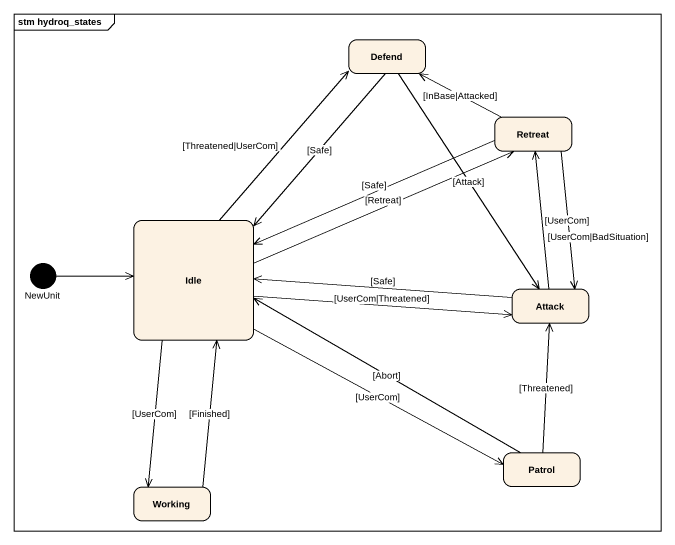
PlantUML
@startuml
mainframe stm hydroq_states
hide empty description
state Defend
state Retreat
state Idle
state NewUnit <<start>>
state Attack
state Patrol
state Working
Defend --> Idle : [Safe]
Defend --> Attack : [Attack]
Retreat -left-> Defend : [InBase|Attacked]
Retreat -left-> Idle : [Safe]
Retreat --> Attack : [UserCom]
Idle -up-> Defend : [Threatened|UserCom]
Idle -right-> Retreat : [Retreat]
Idle -right-> Attack : [UserCom|Threatened]
Idle -right-> Patrol : [UserCom]
Idle --> Working : [UserCom]
NewUnit -right-> Idle
Attack -up-> Retreat : [UserCom|BadSituation]
Attack -left-> Idle : [Safe]
Patrol -left-> Idle : [Abort]
Patrol -up-> Attack : [Threatened]
Working -up-> Idle : [Finished]
@enduml
